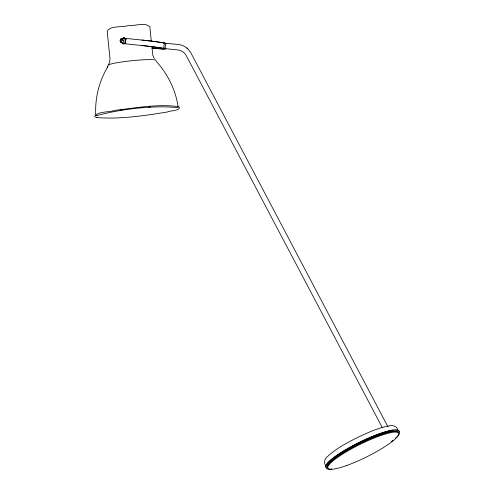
<?xml version="1.0" encoding="UTF-8"?>
<svg xmlns="http://www.w3.org/2000/svg" width="494" height="494" viewBox="0 0 494 494"><rect width="100%" height="100%" fill="white"/><g stroke="black" fill="none" stroke-linecap="round" stroke-linejoin="round"><path stroke-width="0.74" d="M122.673 43.805L123.006 43.88A3.063 2.945 -77.2 0 0 125.772 42.632L125.772 42.546A2.044 1.964 -77.2 0 1 126.087 39.674L125.76 39.6A2.044 1.964 -77.2 0 0 125.439 42.465L124.247 43.565L122.673 43.762A2.044 1.964 -77.2 0 0 120.437 42.083C119.962 41.36 119.943 38.983 121.079 39.026A2.044 1.964 -77.2 0 0 122.623 38.995M120.746 38.952L120.783 38.97A2.044 1.964 -77.2 0 0 123.339 37.779L124.834 38.291L125.797 39.576M123.062 38.711A2.044 1.964 -77.2 0 0 123.667 37.853L123.741 37.81A3.063 2.945 -77.2 0 1 126.112 39.588L126.131 39.65M107.933 66.282L107.618 67.104L107.785 66.789C99.028 81.337 94.762 98.541 95.787 115.497M108.674 64.399L109.656 62.151L109.983 58.514L107.198 31.394C110.143 25.225 122.543 27.621 128.094 25.602C134.109 26.386 145.532 21.631 149.867 26.997L151.325 41.23M96.058 115.843C119.851 109.044 154.418 105.055 178.241 107.686M124.247 43.565L123.074 40.774L124.834 38.291M121.116 39.045L121.036 39.069A3.063 2.945 -77.2 0 0 120.66 39.773M120.394 42.095L120.771 42.157A2.044 1.964 -77.2 0 1 122.228 42.509M96.441 117.56L97.052 117.479M95.293 117.177L95.922 117.103M166.336 43.287L178.575 44.534C183.774 45.065 188.51 48.406 190.95 53L387.988 426.865M120.141 40.477L123.074 40.774M124.247 43.713L141.599 45.497A14.882 0.482 6.3 0 1 152.01 46.683A26.565 0.865 6.3 0 1 161.878 48.931A14.882 0.482 6.3 0 1 153.467 48.202L151.967 48.048M165.737 48.702L177.871 49.937A11.405 10.961 -77.2 0 1 186.275 55.674L382.183 427.403M152.146 48.085L162.347 48.992A27.139 0.883 6.3 0 0 165.404 48.863L162.254 48.146A27.139 0.883 6.3 0 0 152.257 46.695L141.482 45.467M142.081 40.057L152.868 41.286A27.139 0.883 6.3 0 1 162.847 42.731L166.003 43.453A27.139 0.883 6.3 0 1 165.095 43.639M96.324 117.56C120.036 119.418 143.921 115.763 167.305 112.021C168.781 110.644 181.773 110.903 178.989 106.679C157.932 103.746 136.375 107.877 115.398 110.285C109.26 112.589 98.399 110.884 94.44 116.522M123.352 37.735L123.679 37.81M125.47 42.503L125.803 42.577M187.862 48.925L186.757 47.949M156.24 61.312C167.534 73.865 175.555 89.55 178.013 106.352M154.356 58.663L152.85 55.328L151.862 46.473M397.948 430.218C397.034 426.273 393.119 424.939 389.556 425.816C378.639 427.693 368.444 432.367 358.459 436.999C347.412 442.636 336.056 448.354 327.016 457.006C324.305 459.247 323.601 463.032 325.904 465.898M108.223 65.677A24.144 2.217 -5.9 0 1 131.688 60.737A24.144 2.217 -5.9 0 1 155.851 60.768M120.542 110.026A41.978 3.859 -5.9 0 1 121.987 109.822M132.392 108.526A41.978 3.859 -5.9 0 1 133.757 108.377M141.939 107.556A41.978 3.859 -5.9 0 1 143.482 107.42M148.818 106.988A41.978 3.859 -5.9 0 1 150.306 106.883M164.311 43.151A2.723 0.747 -84.2 0 1 164.693 43.237M164.317 48.233A2.723 0.747 -84.2 0 1 163.582 48.066M163.588 42.91A26.565 0.865 6.3 0 1 165.175 43.546M162.378 42.694A26.565 0.865 6.3 0 0 152.615 41.274A14.882 0.482 6.3 0 0 142.198 40.088L124.099 38.229A2.723 2.618 -77.2 0 0 121.691 39.353M163.582 43.33A2.723 0.747 -84.2 0 1 164.169 43.188M163.798 48.184A2.723 0.747 -84.2 0 1 163.063 48.017M124.908 38.421A2.723 2.618 -77.2 0 1 125.507 38.754M122.975 43.509A2.723 2.618 -77.2 0 1 121.345 41.41M121.839 39.384A2.723 2.618 -77.2 0 1 124.241 38.26M125.056 38.452A2.723 2.618 -77.2 0 1 125.655 38.791M122.524 43.213A2.723 2.618 -77.2 0 1 121.493 41.447M121.981 39.415A2.723 2.618 -77.2 0 1 123.049 38.526M122.598 42.873A2.044 1.964 -77.2 0 1 122.864 43.324M125.18 40.255A1.636 1.568 -77.2 0 1 125.198 41.502M122.833 43.478A2.723 2.618 -77.2 0 1 121.388 42.058M165.935 48.653A2.723 0.747 -84.2 0 1 165.348 45.473A2.723 0.747 -84.2 0 1 166.663 43.731M164.842 48.289A2.723 0.747 -84.2 0 1 163.996 45.695A2.723 0.747 -84.2 0 1 165.36 43.602M331.869 469.059A40.86 7.305 -26.3 0 1 361.33 442.605A40.86 7.305 -26.3 0 1 395.503 438.246M393.008 440.339A40.86 7.305 -26.3 0 1 391.254 441.679M326.201 467.608A40.86 7.305 -26.3 0 1 358.453 442.822A40.86 7.305 -26.3 0 1 399.164 431.219M327.009 464.082A40.317 7.206 -26.3 0 1 356.155 444.094M356.822 443.754A40.317 7.206 -26.3 0 1 360.2 442.068M360.873 441.741A40.317 7.206 -26.3 0 1 386.252 431.657M386.963 431.46A40.317 7.206 -26.3 0 1 390.241 430.657M390.989 430.509A40.317 7.206 -26.3 0 1 393.045 430.175M327.886 467.948A39.495 7.064 -26.3 0 1 359.064 443.989A39.495 7.064 -26.3 0 1 398.417 432.775M346.813 465.453A39.495 7.064 -26.3 0 0 398.769 433.497A39.495 7.064 -26.3 0 0 344.182 453.122A39.495 7.064 -26.3 0 0 346.813 465.453"/></g></svg>
